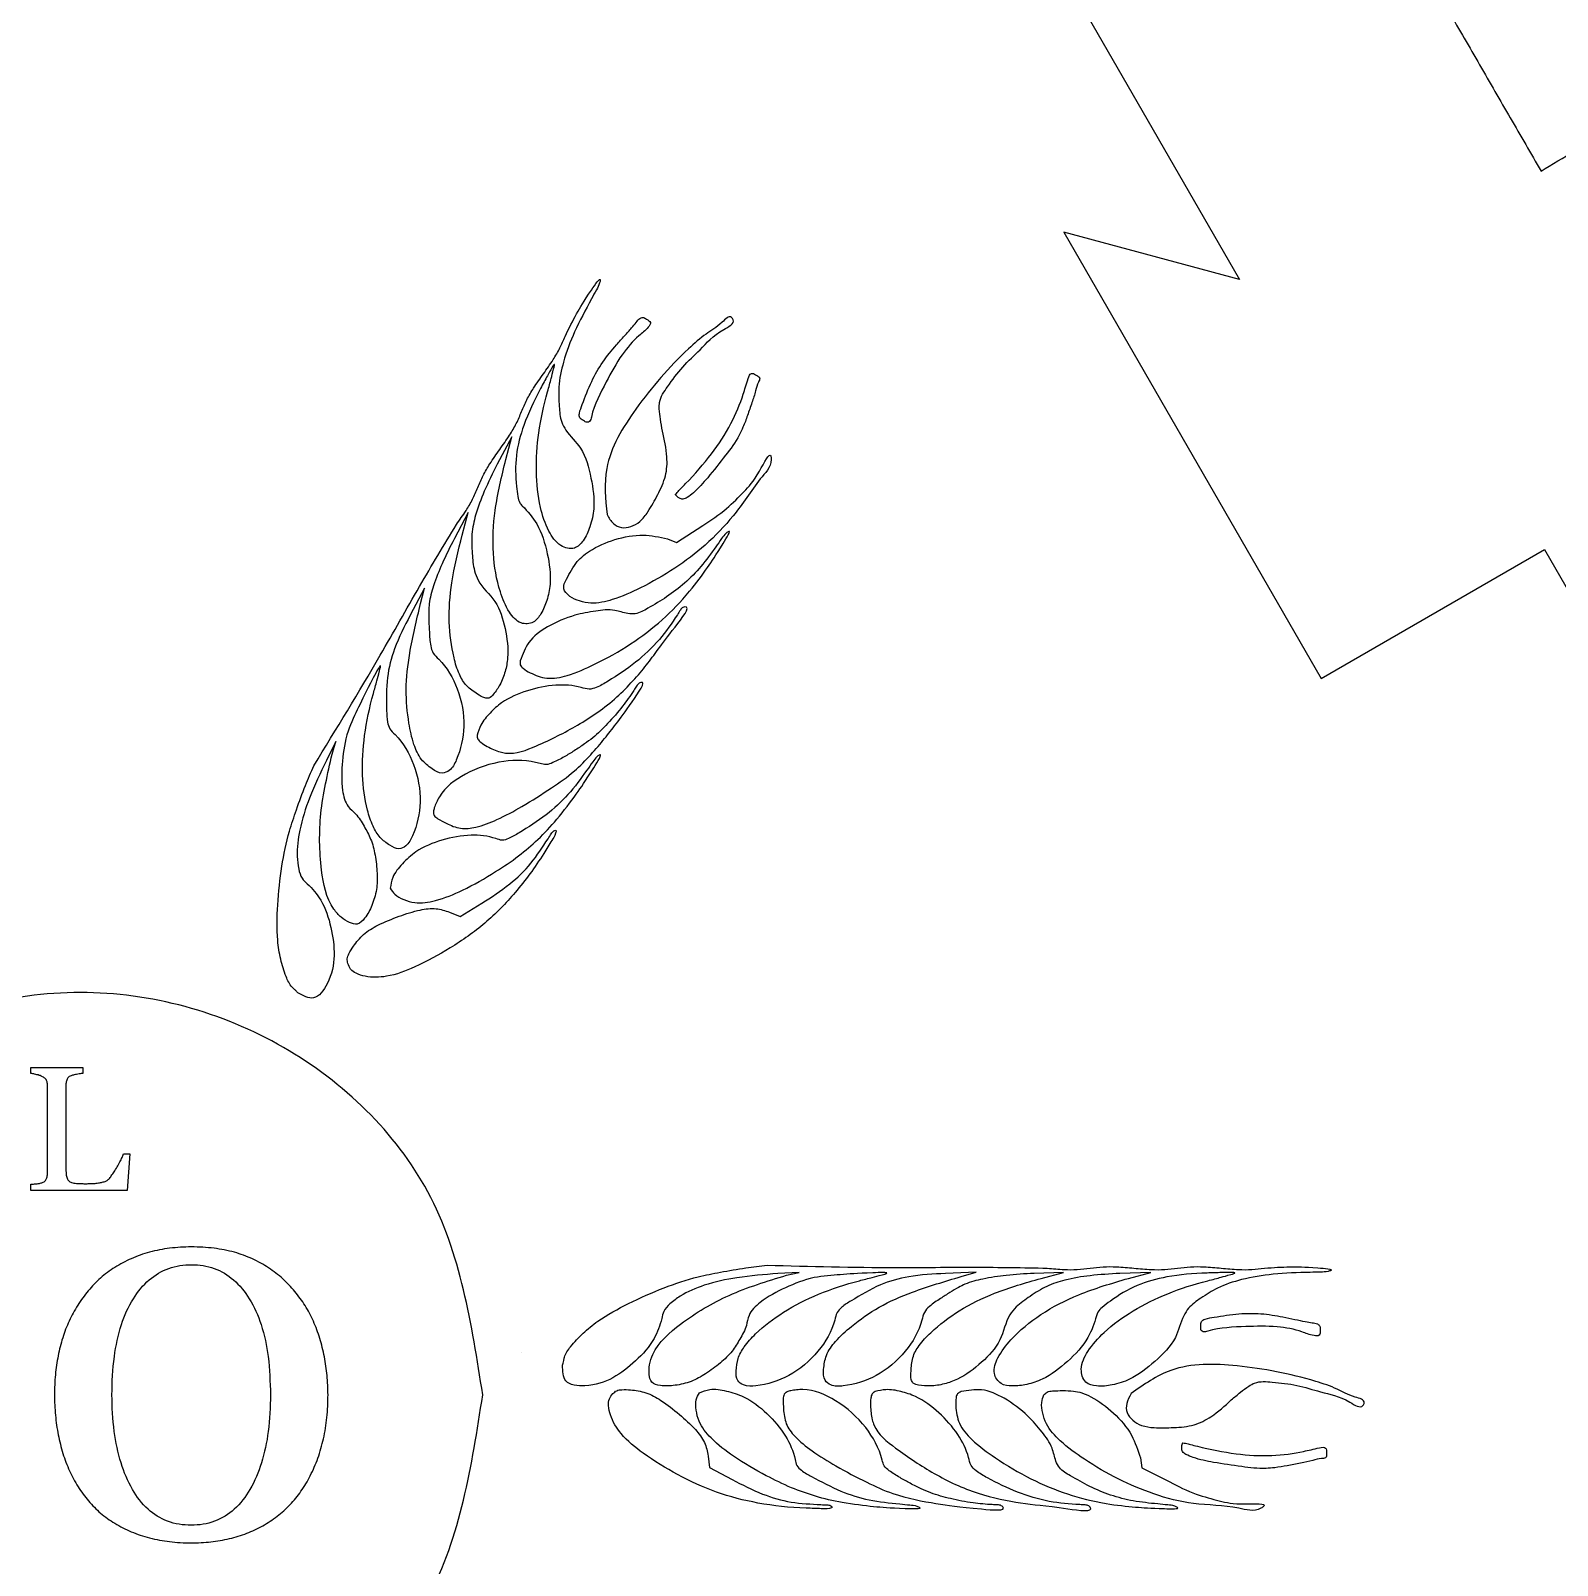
# Model space of a CAD drawing. Extents: x 1 to 437, y 7 to 187.
# Drawn here: x 320.74 to 359.54, y 42.5 to 81.5 of the extents above; entities that cross this region are included whole.
import ezdxf

# ---------------------------------------------------------------- set-up
doc = ezdxf.new("R2010")
doc.units = 0
doc.layers.add('Base', color=7, linetype='CONTINUOUS')

msp = doc.modelspace()

# ---------------------------------------------------------------- linework, layer by layer
at = {"layer": 'Base', "color": 1}
for p, q in [((344.922433, 86.522454), (351.469988, 75.181758)), ((351.469988, 75.181758), (346.99781, 76.37998)), ((346.99781, 76.37998), (353.545366, 65.039281)), ((353.545366, 65.039281), (359.215803, 68.313121)), ((359.215803, 68.313121), (365.763358, 56.972424)), ((333.230361, 47.900318), (333.230361, 47.900318))]:
    msp.add_line(p, q, dxfattribs=at)
at = {"layer": 'Base', "color": 3}
for p, q in [((334.763703, 72.002366), (334.763674, 72.002389)), ((332.971168, 71.176443), (332.601768, 70.482738)), ((332.819841, 70.607037), (332.971168, 71.176443)), ((337.132704, 69.718627), (337.132704, 69.718638)), ((331.860652, 69.253059), (331.51095, 68.594462)), ((331.708732, 68.683997), (331.860652, 69.253059)), ((335.391224, 69.201822), (335.391224, 69.201822)), ((337.157737, 68.491677), (337.824826, 68.928399)), ((336.924537, 68.587494), (337.157737, 68.491677)), ((330.749346, 67.330141), (330.388722, 66.646082)), ((330.654491, 66.947058), (330.749346, 67.330141)), ((334.309494, 67.266325), (334.309522, 67.266336)), ((333.187746, 65.488567), (333.187746, 65.488567)), ((332.090409, 63.59355), (332.090409, 63.59355)), ((328.502574, 63.435689), (328.257718, 62.95157)), ((328.405095, 63.116681), (328.502574, 63.435689)), ((330.9793, 61.650929), (330.9793, 61.650929)), ((329.882302, 59.710217), (329.882302, 59.710217)), ((331.656408, 58.987782), (332.210128, 59.324865)), ((331.390413, 59.10091), (331.656408, 58.987782)), ((328.803423, 57.795808), (328.803423, 57.795802)), ((327.535738, 57.050383), (327.535568, 57.050507)), ((320.750297, 54.999217), (320.750297, 55.15576)), ((320.750297, 55.15576), (322.071012, 55.15576)), ((322.071012, 55.15576), (322.071012, 54.999217)), ((321.169199, 52.452602), (321.169199, 54.69274)), ((321.638845, 54.714796), (321.638845, 52.613564)), ((323.105074, 52.957506), (323.261623, 52.957511)), ((323.261623, 52.957511), (323.19547, 52.027061)), ((320.750269, 52.027061), (320.750269, 52.183604)), ((323.19547, 52.027061), (320.750269, 52.027061)), ((340.274204, 49.945128), (339.732507, 49.915136)), ((339.949169, 49.870065), (340.274204, 49.945128)), ((344.770258, 49.946595), (343.997534, 49.916888)), ((344.391093, 49.837203), (344.770258, 49.946595)), ((346.991206, 49.945633), (346.245998, 49.919189)), ((346.422444, 49.792668), (346.991206, 49.945633)), ((349.212182, 49.945599), (348.426701, 49.918647)), ((348.643392, 49.791943), (349.212182, 49.945599)), ((327.459679, 49.459387), (327.459679, 49.459387)), ((350.823728, 48.806172), (350.823728, 48.80622)), ((334.260924, 47.5898), (334.260952, 47.590003)), ((326.837887, 46.833399), (326.837887, 46.833399)), ((335.540322, 46.864658), (335.540322, 46.864652)), ((337.737704, 46.887512), (337.737704, 46.887512)), ((339.966893, 46.907858), (339.966893, 46.907858)), ((342.204802, 46.916917), (342.204802, 46.916917)), ((344.394621, 46.914095), (344.394621, 46.914095)), ((346.495088, 46.831505), (346.495088, 46.8315)), ((348.712141, 46.862457), (348.712141, 46.862457)), ((337.964074, 45.2768), (337.999098, 44.989876)), ((350.030429, 45.612686), (350.030429, 45.612709)), ((337.999098, 44.989876), (338.567889, 44.678892)), ((348.946752, 45.227402), (348.980393, 44.977545)), ((348.980393, 44.977545), (349.692129, 44.618192))]:
    msp.add_line(p, q, dxfattribs=at)
at = {"layer": 'Base', "color": 5}
msp.add_line((332.232395, 46.830089), (332.232395, 46.830089), dxfattribs=at)
at = {"layer": 'Base', "color": 7}
for points, knots in [([(356.790724, 81.982483), (357.050615, 81.532558), (357.570402, 80.632698), (358.350189, 79.282973), (358.869975, 78.383111), (359.129866, 77.933184)], [0, 0, 0, 0, 1.558778, 3.117586, 4.676367, 4.676367, 4.676367, 4.676367]), ([(359.129866, 77.933184), (359.692626, 78.272509), (360.716218, 78.889699), (363.581774, 80.596433), (362.191277, 79.534622), (361.554466, 79.04834)], [0, 0, 0, 0, 2.34048, 4.257047, 5.87641, 5.87641, 5.87641, 5.87641])]:
    msp.add_open_spline(points, degree=3, knots=knots, dxfattribs=at)
at = {"layer": 'Base', "color": 3}
for points, knots in [([(331.563359, 68.952346), (331.64654, 69.06837), (331.794511, 69.274766), (331.980619, 69.588483), (332.108457, 69.894614), (332.238149, 70.203202), (332.428265, 70.524291), (332.664677, 70.85815), (332.900789, 71.192035), (333.090604, 71.512163), (333.220001, 71.82004), (333.349417, 72.12792), (333.539159, 72.448049), (333.774883, 72.7809), (334.008981, 73.113246), (334.199505, 73.430202), (334.360066, 73.827225), (334.65223, 74.374745), (334.823667, 74.663361), (335.250623, 75.2818), (335.194195, 75.041442), (335.11199, 74.899163), (334.886949, 74.480354), (334.56834, 73.893292), (334.282916, 73.141195), (334.147449, 72.496715), (334.172086, 71.983419), (334.201718, 71.60256), (334.399274, 71.239748), (334.811742, 70.868126), (334.995082, 70.137326), (335.096605, 69.457777), (334.978105, 68.910201), (334.82429, 68.562696), (334.562563, 68.286984), (334.143338, 68.403407), (333.86707, 68.824795), (333.651521, 69.470647), (333.57101, 70.318859), (333.635732, 71.31869), (333.806294, 72.075627), (333.972768, 72.652003), (334.010427, 72.823461), (334.076601, 73.068839), (333.951225, 72.876087), (333.86583, 72.712453), (333.588235, 72.197649), (333.278711, 71.561198), (333.050803, 70.711221), (333.065621, 70.090896), (333.118709, 69.696387), (333.151002, 69.516473), (333.354439, 69.309541), (333.682963, 68.930284), (333.88948, 68.218932), (333.982814, 67.552345), (333.878863, 67.030705), (333.737807, 66.703321), (333.535869, 66.425831), (333.151112, 66.409934), (332.857138, 66.763008), (332.612023, 67.364184), (332.464373, 68.24823), (332.523172, 69.390966), (332.714517, 70.175308), (332.819841, 70.607037)], [0, 0, 0, 0, 0.42826, 0.761836, 1.091211, 1.422461, 1.765022, 2.207682, 2.649709, 2.99185, 3.321215, 3.650585, 3.992728, 4.434756, 4.8736, 5.214433, 5.535569, 6.179369, 6.889367, 7.23068, 7.306724, 7.49721, 7.763316, 8.704083, 9.518607, 10.165899, 10.658572, 11.062304, 11.289639, 11.880774, 12.683885, 13.468163, 13.933211, 14.333274, 14.621822, 14.968879, 15.447799, 16.08756, 17.002298, 17.987526, 19.057612, 19.405848, 19.663266, 19.77451, 19.862451, 20.117597, 20.485626, 21.510988, 22.299786, 23.085559, 23.344749, 23.509659, 23.611453, 24.200412, 25.002726, 25.783453, 26.201168, 26.574243, 26.862551, 27.169874, 27.572251, 28.136866, 29.13353, 30.220212, 31.550717, 31.550717, 31.550717, 31.550717]), ([(334.763674, 72.002389), (334.838304, 72.200482), (334.978908, 72.573694), (335.270275, 73.086069), (335.573554, 73.456337), (335.831134, 73.737071), (335.996334, 73.92932), (336.127136, 74.074556), (336.201295, 74.186086), (336.311783, 74.226031), (336.400236, 74.167271), (336.532565, 74.093303), (336.393165, 73.89365), (336.118934, 73.700205), (335.721137, 73.23366), (335.346196, 72.523797), (335.053213, 71.981258), (334.970241, 71.578204), (334.870361, 71.532917), (334.791605, 71.603018), (334.679036, 71.651936), (334.691564, 71.827016), (334.734292, 71.930998), (334.763618, 72.002366)], [0, 0, 0, 0, 0.634406, 1.195231, 1.758817, 2.066029, 2.33884, 2.518237, 2.654393, 2.732861, 2.837122, 2.967131, 3.098124, 3.420876, 4.060633, 4.86042, 5.832856, 5.953055, 6.012903, 6.122262, 6.238012, 6.346867, 6.585065, 6.585065, 6.585065, 6.585065]), ([(335.391224, 69.201822), (335.353634, 69.598521), (335.261941, 70.566209), (336.17472, 72.033603), (337.079642, 73.08436), (337.893611, 73.806789), (338.230502, 73.983757), (338.512056, 74.290692), (338.668174, 74.064641), (338.132584, 73.817594), (337.822889, 73.437294), (337.290867, 72.96241), (336.971817, 72.510914), (336.716484, 72.15429), (336.718849, 71.857023), (336.747148, 71.613961), (336.824422, 71.207837), (336.934982, 70.734841), (336.905225, 70.168311), (336.684479, 69.713027), (336.474143, 69.321465), (336.252213, 69.028029), (336.009297, 68.888855), (335.758537, 68.848933), (335.523454, 68.972075), (335.438049, 69.120463), (335.391224, 69.201822)], [0, 0, 0, 0, 1.171505, 2.857709, 4.893695, 5.471376, 5.978273, 6.245378, 6.320984, 6.665711, 7.457559, 8.079236, 8.709851, 9.157301, 9.323008, 9.586737, 9.893851, 10.561759, 11.040405, 11.559314, 12.058426, 12.381556, 12.643668, 12.881888, 13.110481, 13.387939, 13.387939, 13.387939, 13.387939]), ([(337.132704, 69.718638), (337.146333, 69.734671), (337.189025, 69.784894), (337.27596, 69.874721), (337.583013, 70.18865), (338.047903, 70.714032), (338.548328, 71.465334), (338.828727, 72.157538), (338.939217, 72.550286), (339.034294, 72.826898), (339.160865, 72.766303), (339.220253, 72.72476), (339.261022, 72.696331), (339.281991, 72.639703), (339.205211, 72.530221), (339.168156, 72.32366), (339.0682, 72.040096), (338.968399, 71.729756), (338.861604, 71.452445), (338.699872, 71.099401), (338.380783, 70.679388), (337.998935, 70.189096), (337.672128, 69.822), (337.455229, 69.650354), (337.327296, 69.583046), (337.235058, 69.617393), (337.18094, 69.657573), (337.140137, 69.686215), (337.134567, 69.710506), (337.132704, 69.718627)], [0, 0, 0, 0, 0.063118, 0.197723, 0.374772, 1.381132, 2.28979, 3.101175, 3.51656, 3.671926, 3.784455, 3.8528, 3.902658, 3.926684, 4.025939, 4.257512, 4.571337, 4.918567, 5.23818, 5.461875, 6.081333, 6.807579, 7.336809, 7.537445, 7.649971, 7.743467, 7.80987, 7.858568, 7.883027, 7.883027, 7.883027, 7.883027]), ([(337.824826, 68.928399), (338.029707, 69.061735), (338.401475, 69.303682), (338.910556, 69.820854), (339.181425, 70.108589), (339.553444, 70.858097), (339.576596, 70.414498), (339.417459, 70.253312), (339.28002, 70.114105)], [0, 0, 0, 0, 0.743596, 1.349299, 2.012963, 2.492871, 2.582016, 3.146645, 3.146645, 3.146645, 3.146645]), ([(332.601768, 70.482738), (332.487511, 70.255757), (332.276122, 69.835817), (332.053994, 69.243025), (331.937131, 68.707878), (331.961838, 68.231478), (331.993612, 67.833031), (332.155622, 67.392008), (332.609556, 67.020982), (332.81982, 66.305309), (332.900225, 65.693133), (332.811839, 65.210611), (332.692054, 64.889073), (332.540301, 64.677188), (332.411003, 64.526432), (332.245745, 64.541166), (332.064372, 64.669417), (331.807357, 64.834029), (331.608227, 65.168732), (331.453784, 65.715206), (331.345762, 66.500348), (331.429724, 67.556156), (331.609457, 68.282699), (331.708732, 68.683997)], [0, 0, 0, 0, 0.761811, 1.409438, 1.896162, 2.390798, 2.833774, 3.090719, 3.778111, 4.507823, 5.262312, 5.612294, 5.972561, 6.271909, 6.415612, 6.520196, 6.730633, 7.077892, 7.423398, 7.866576, 8.779484, 9.783685, 11.022709, 11.022709, 11.022709, 11.022709]), ([(339.280133, 70.114105), (339.061535, 69.795035), (338.64854, 69.192217), (337.921031, 68.421284), (337.115049, 67.81945), (336.316248, 67.360448), (335.608241, 67.045691), (335.065906, 66.92228), (334.700572, 66.998744), (334.455196, 67.092468), (334.352917, 67.214511), (334.309494, 67.266325)], [0, 0, 0, 0, 1.159218, 2.190104, 3.162199, 4.167664, 4.943955, 5.494548, 5.78655, 6.057845, 6.257997, 6.257997, 6.257997, 6.257997]), ([(327.939541, 62.822544), (328.510221, 63.75322), (329.432058, 65.256572), (330.587757, 67.33041), (331.248673, 68.429181), (331.563359, 68.952346)], [0, 0, 0, 0, 3.274691, 5.289715, 7.12116, 7.12116, 7.12116, 7.12116]), ([(333.187746, 65.488567), (333.247368, 65.652622), (333.378482, 66.013386), (333.911569, 66.396093), (334.499454, 66.64596), (335.081523, 66.755901), (335.546924, 66.809378), (335.866903, 66.685205), (336.167284, 66.669113), (336.4941, 66.860922), (336.916177, 67.104594), (337.375895, 67.457109), (337.798126, 67.885421), (338.082843, 68.282738), (338.294296, 68.57536), (338.38308, 68.707336), (338.578345, 68.848021), (338.180434, 68.205975), (337.979592, 67.901465), (337.439034, 67.15719), (336.811402, 66.517115), (335.99348, 65.8848), (335.169939, 65.430355), (334.462655, 65.11698), (333.88124, 64.998721), (333.498669, 65.145263), (333.281997, 65.268583), (333.170415, 65.376179), (333.182012, 65.451383), (333.187746, 65.488567)], [0, 0, 0, 0, 0.513408, 1.129009, 1.885797, 2.425153, 2.91013, 3.254076, 3.44069, 3.790374, 4.348445, 4.921195, 5.517442, 6.143092, 6.397208, 6.579669, 6.655172, 6.988072, 7.723871, 8.477875, 9.483212, 10.492013, 11.543384, 12.299222, 12.819866, 13.266515, 13.477842, 13.586673, 13.693118, 13.693118, 13.693118, 13.693118]), ([(334.309522, 67.266336), (334.29956, 67.301), (334.275949, 67.383148), (334.348116, 67.546106), (334.455839, 67.738465), (334.583578, 67.954773), (334.74923, 68.138151), (335.068436, 68.369492), (335.589583, 68.591662), (336.278453, 68.726618), (336.721112, 68.631298), (336.924537, 68.587494)], [0, 0, 0, 0, 0.105451, 0.249901, 0.507268, 0.779827, 0.997256, 1.244066, 1.95591, 2.683802, 3.302741, 3.302741, 3.302741, 3.302741]), ([(331.51095, 68.594462), (331.403191, 68.383315), (331.204035, 67.993085), (330.990312, 67.438099), (330.871925, 67.032962), (330.857753, 66.729387), (330.86004, 66.490044), (330.87018, 66.310672), (330.875471, 66.217096)], [0, 0, 0, 0, 0.71036, 1.312843, 1.785418, 1.964636, 2.222382, 2.503504, 2.503504, 2.503504, 2.503504]), ([(330.875584, 66.217096), (330.881513, 66.101696), (330.890815, 65.920649), (330.959272, 65.669849), (331.294724, 65.379677), (331.643127, 64.767865), (331.815668, 63.846208), (331.653811, 63.13787), (331.440206, 62.706613), (331.172918, 62.598792), (330.916599, 62.756898), (330.642156, 62.977326), (330.451947, 63.399934), (330.330058, 63.996336), (330.256275, 64.778769), (330.376989, 65.804198), (330.552372, 66.526495), (330.654491, 66.947058)], [0, 0, 0, 0, 0.34823, 0.546327, 0.753239, 1.646755, 2.611723, 3.488049, 3.806175, 3.996898, 4.27246, 4.636857, 5.059484, 5.616611, 6.469284, 7.40059, 8.698658, 8.698658, 8.698658, 8.698658]), ([(332.090409, 63.59355), (332.117989, 63.683014), (332.183485, 63.895474), (332.41461, 64.16986), (332.786416, 64.505448), (333.3664, 64.75176), (334.057534, 64.893756), (334.592056, 64.865759), (334.928358, 64.745898), (335.171232, 64.821037), (335.562268, 65.054289), (336.127987, 65.430407), (336.728299, 65.996597), (337.067185, 66.48444), (337.247387, 66.762498), (337.301585, 66.845399), (337.557549, 66.894876), (336.794392, 65.94904), (336.489856, 65.467047), (335.625513, 64.488001), (334.672931, 63.840217), (333.729925, 63.368472), (333.030428, 63.09234), (332.660993, 63.173093), (332.505537, 63.230215), (332.34022, 63.312479), (332.204159, 63.394158), (332.096261, 63.488752), (332.092249, 63.560598), (332.090409, 63.59355)], [0, 0, 0, 0, 0.278638, 0.661707, 1.054074, 1.776923, 2.513442, 3.159224, 3.364541, 3.552792, 3.892048, 4.738458, 5.580014, 6.356485, 6.497576, 6.590825, 6.637151, 7.204887, 8.412159, 9.519161, 10.744885, 11.91804, 12.723187, 12.86486, 13.042486, 13.220069, 13.415154, 13.527794, 13.623223, 13.623223, 13.623223, 13.623223]), ([(330.388722, 66.646082), (330.244415, 66.366805), (329.984996, 65.864752), (329.771591, 65.03644), (329.787749, 64.403279), (329.794387, 63.966456), (329.859434, 63.744908), (330.186555, 63.459172), (330.531743, 62.84511), (330.703593, 61.925309), (330.545816, 61.210936), (330.329916, 60.793066), (330.082787, 60.672625), (329.84627, 60.810907), (329.605975, 60.984992), (329.416451, 61.307774), (329.250644, 61.839047), (329.14927, 62.617488), (329.208488, 63.621535), (329.378126, 64.40474), (329.539253, 64.963084), (329.590978, 65.165892), (329.673152, 65.473161), (329.277672, 64.73933), (329.126995, 64.405755), (328.755044, 63.66261), (328.657629, 62.949216), (328.628316, 62.302841), (328.750299, 61.806561), (329.04367, 61.582642), (329.214552, 61.288629), (329.407316, 60.948446), (329.506097, 60.537069), (329.555729, 60.105523), (329.549368, 59.668668), (329.426658, 59.276909), (329.277822, 58.978389), (329.065234, 58.759555), (328.823905, 58.836327), (328.624873, 58.96696), (328.26477, 59.362222), (328.083187, 60.309624), (328.063076, 61.64242), (328.288415, 62.613735), (328.405095, 63.116681)], [0, 0, 0, 0, 0.941199, 1.691977, 2.535664, 2.828133, 3.005845, 3.20495, 4.102091, 5.069015, 5.944481, 6.256971, 6.443993, 6.690629, 7.007746, 7.346054, 7.782079, 8.677137, 9.683248, 10.773746, 11.112707, 11.369954, 11.489898, 11.835657, 12.672736, 13.337633, 14.106482, 14.855254, 15.287597, 15.549873, 15.931169, 16.297641, 16.719605, 17.186646, 17.601596, 18.0211, 18.394757, 18.631476, 18.82954, 19.079934, 19.357829, 20.401087, 21.834906, 23.374579, 23.374579, 23.374579, 23.374579]), ([(330.9793, 61.650929), (330.985802, 61.683853), (331.001785, 61.764784), (331.056935, 61.890456), (331.23087, 62.246433), (331.819967, 62.67759), (332.721887, 62.981137), (333.437565, 62.960217), (333.849196, 62.832581), (334.062899, 62.915403), (334.294197, 63.041489), (334.563371, 63.201138), (334.805217, 63.362635), (335.10131, 63.579471), (335.424011, 63.904603), (335.777828, 64.302457), (336.005305, 64.636672), (336.135474, 64.836452), (336.186892, 64.914918), (336.420897, 65.004783), (335.735744, 64.02175), (335.407725, 63.597062), (334.676742, 62.735549), (333.941773, 62.225276), (333.283324, 61.805163), (332.64258, 61.461361), (332.123087, 61.254873), (331.666099, 61.195484), (331.343516, 61.336581), (331.12808, 61.449016), (330.986425, 61.541817), (330.981442, 61.618126), (330.9793, 61.650929)], [0, 0, 0, 0, 0.100432, 0.246873, 0.409678, 1.285433, 2.313067, 3.239648, 3.390957, 3.571731, 3.896153, 4.193223, 4.506667, 4.769395, 5.292431, 5.876021, 6.366262, 6.499321, 6.596054, 6.641339, 7.182941, 8.350012, 9.471086, 10.193972, 11.082668, 11.800384, 12.373856, 12.757794, 13.143402, 13.390043, 13.514809, 13.608881, 13.608881, 13.608881, 13.608881]), ([(327.535568, 57.050507), (327.524329, 57.062223), (327.496286, 57.091456), (327.447945, 57.138615), (327.329723, 57.239783), (327.207715, 57.50879), (327.086111, 57.907739), (326.988027, 58.520216), (327.012183, 59.314489), (327.107474, 60.242135), (327.273258, 61.053496), (327.505235, 61.729638), (327.708387, 62.287178), (327.86739, 62.655437), (327.939541, 62.822544)], [0, 0, 0, 0, 0.048698, 0.121507, 0.202732, 0.513089, 0.977554, 1.463403, 2.362275, 3.351974, 4.26108, 4.837767, 5.49493, 6.040866, 6.040866, 6.040866, 6.040866]), ([(328.257718, 62.95157), (328.107383, 62.637236), (327.834312, 62.066277), (327.573123, 61.24987), (327.493991, 60.628832), (327.543118, 60.219326), (327.613058, 59.96328), (327.865516, 59.746595), (328.181531, 59.366507), (328.39212, 58.723446), (328.494059, 57.983356), (328.370271, 57.364188), (327.974627, 56.807243), (327.672377, 56.974686), (327.535738, 57.050383)], [0, 0, 0, 0, 1.043999, 1.896326, 2.566253, 2.893338, 3.14105, 3.330519, 3.872076, 4.60841, 5.329343, 6.066793, 6.568354, 6.982178, 6.982178, 6.982178, 6.982178]), ([(329.882302, 59.710217), (329.897409, 59.803111), (329.935417, 60.036823), (330.19486, 60.342641), (330.587134, 60.708336), (331.198388, 60.958212), (331.897278, 61.084375), (332.416216, 61.03289), (332.726386, 60.90832), (332.936541, 60.98188), (333.303692, 61.203871), (333.839667, 61.54162), (334.426784, 62.07939), (334.773998, 62.562684), (335.016655, 62.898728), (335.106196, 63.031606), (335.310416, 63.177722), (334.869446, 62.473146), (334.651236, 62.1508), (334.138766, 61.464197), (333.659231, 60.956026), (333.135905, 60.505382), (332.492746, 60.076931), (331.793546, 59.673864), (331.107429, 59.388826), (330.577912, 59.305518), (330.231357, 59.409154), (329.999582, 59.523174), (329.917345, 59.654329), (329.882302, 59.710217)], [0, 0, 0, 0, 0.278401, 0.70043, 1.16009, 1.887343, 2.635744, 3.274788, 3.436696, 3.604029, 3.909802, 4.738673, 5.492246, 6.278349, 6.532418, 6.714901, 6.790416, 7.157265, 7.961232, 8.766931, 9.466823, 10.111778, 10.820074, 11.787126, 12.52399, 13.051749, 13.34137, 13.603713, 13.79851, 13.79851, 13.79851, 13.79851]), ([(332.210128, 59.324865), (332.451298, 59.480804), (332.903877, 59.773437), (333.483762, 60.326437), (333.778366, 60.794278), (333.967194, 61.080257), (334.016854, 61.160442), (334.109519, 61.196371), (334.069551, 61.035078), (333.960124, 60.887635), (333.631823, 60.330988), (333.109033, 59.622394), (332.312204, 58.796653), (331.433473, 58.185964), (330.595844, 57.729089), (329.867399, 57.445493), (329.338172, 57.432122), (329.032966, 57.529153), (328.862835, 57.636945), (328.822795, 57.74401), (328.803423, 57.795808)], [0, 0, 0, 0, 0.861168, 1.616061, 2.374454, 2.527602, 2.627323, 2.675306, 2.747614, 2.959497, 3.34741, 4.57747, 5.668551, 6.750539, 7.77771, 8.52924, 9.076056, 9.317797, 9.490445, 9.652252, 9.652252, 9.652252, 9.652252]), ([(328.803423, 57.795802), (328.794966, 57.835773), (328.777061, 57.920396), (328.841479, 58.072217), (328.975527, 58.279872), (329.198066, 58.556269), (329.606188, 58.803959), (330.097263, 58.994904), (330.58622, 59.156946), (331.032795, 59.218408), (331.276298, 59.138404), (331.390413, 59.10091)], [0, 0, 0, 0, 0.119899, 0.253842, 0.475533, 0.868981, 1.301227, 1.889033, 2.447524, 2.851427, 3.20765, 3.20765, 3.20765, 3.20765]), ([(321.169199, 54.69274), (321.168712, 54.708791), (321.167768, 54.739825), (321.158986, 54.784329), (321.145378, 54.825558), (321.122348, 54.863007), (321.087395, 54.894409), (321.046525, 54.916721), (321.002904, 54.936854), (320.955214, 54.95374), (320.901334, 54.96987), (320.846559, 54.983818), (320.796201, 54.994326), (320.764741, 54.997678), (320.750297, 54.999217)], [0, 0, 0, 0, 0.048097, 0.093, 0.135586, 0.177774, 0.22328, 0.274771, 0.31692, 0.367369, 0.426355, 0.485615, 0.536924, 0.58048, 0.58048, 0.58048, 0.58048]), ([(322.071012, 54.999217), (322.055922, 54.998275), (322.022928, 54.996217), (321.96961, 54.988327), (321.911624, 54.977547), (321.855542, 54.965594), (321.808072, 54.953964), (321.764598, 54.941522), (321.724242, 54.92275), (321.688213, 54.89165), (321.664761, 54.851761), (321.650251, 54.808039), (321.640443, 54.762098), (321.639326, 54.730689), (321.638761, 54.714796)], [0, 0, 0, 0, 0.045341, 0.099138, 0.16154, 0.222288, 0.27113, 0.308144, 0.357872, 0.403431, 0.448576, 0.494799, 0.541294, 0.588921, 0.588921, 0.588921, 0.588921]), ([(321.638845, 52.613564), (321.639076, 52.583626), (321.639501, 52.528523), (321.64424, 52.453072), (321.651354, 52.390644), (321.664638, 52.338585), (321.687563, 52.295829), (321.718899, 52.260985), (321.761436, 52.237093), (321.812688, 52.220135), (321.87591, 52.209614), (321.953127, 52.203559), (322.046904, 52.199721), (322.133748, 52.198789), (322.20819, 52.19935), (322.264783, 52.200851), (322.322293, 52.203215), (322.379597, 52.206921), (322.435495, 52.212838), (322.488876, 52.220434), (322.539426, 52.230383), (322.586899, 52.242532), (322.631101, 52.256398), (322.670396, 52.27258), (322.703296, 52.29173), (322.745043, 52.331437), (322.796583, 52.400966), (322.867129, 52.503372), (322.939285, 52.623126), (323.007597, 52.745008), (323.0645, 52.855957), (323.092484, 52.925994), (323.105074, 52.957506)], [0, 0, 0, 0, 0.089801, 0.165287, 0.226689, 0.278181, 0.32536, 0.370943, 0.416697, 0.469926, 0.532304, 0.608427, 0.70222, 0.81382, 0.86894, 0.925544, 0.98365, 1.041611, 1.097778, 1.152242, 1.203317, 1.25225, 1.299195, 1.342165, 1.379599, 1.412547, 1.514155, 1.638405, 1.785791, 1.933253, 2.05766, 2.159415, 2.159415, 2.159415, 2.159415]), ([(320.750269, 52.183604), (320.763787, 52.184798), (320.794352, 52.187496), (320.845423, 52.192781), (320.903113, 52.198767), (320.959438, 52.205879), (321.006434, 52.214802), (321.047314, 52.227879), (321.083536, 52.247889), (321.116593, 52.276225), (321.141241, 52.31132), (321.157626, 52.352785), (321.167594, 52.40052), (321.168644, 52.434582), (321.169199, 52.452602)], [0, 0, 0, 0, 0.040712, 0.092052, 0.154026, 0.21471, 0.262344, 0.297328, 0.343042, 0.385493, 0.426887, 0.470321, 0.518397, 0.572397, 0.572397, 0.572397, 0.572397]), ([(327.459679, 49.459387), (327.549352, 49.342065), (327.730309, 49.105315), (327.939448, 48.701093), (328.100904, 48.264438), (328.215059, 47.801984), (328.284997, 47.322323), (328.307937, 46.804183), (328.282215, 46.265536), (328.198047, 45.724611), (328.05479, 45.228027), (327.861884, 44.77937), (327.625517, 44.380826), (327.341666, 44.033856), (327.013415, 43.738466), (326.643411, 43.493225), (326.235468, 43.302999), (325.792679, 43.16715), (325.316978, 43.0863), (324.805692, 43.060534), (324.281971, 43.08882), (323.769734, 43.182223), (323.301759, 43.340461), (322.882477, 43.553487), (322.51484, 43.815134), (322.202105, 44.131945), (321.938016, 44.4945), (321.719099, 44.900706), (321.552411, 45.344091), (321.434033, 45.817888), (321.362721, 46.317726), (321.340333, 46.829834), (321.362068, 47.337114), (321.43097, 47.822621), (321.546098, 48.28103), (321.711441, 48.712221), (321.930975, 49.114408), (322.196701, 49.48229), (322.51078, 49.810556), (322.880544, 50.083407), (323.300736, 50.306677), (323.770117, 50.472707), (324.28505, 50.570637), (324.834902, 50.60078), (325.387787, 50.570677), (325.912329, 50.472103), (326.379791, 50.301231), (326.790799, 50.070222), (327.157985, 49.795038), (327.359396, 49.570956), (327.459679, 49.459387)], [0, 0, 0, 0, 0.442299, 0.892544, 1.358812, 1.836444, 2.318822, 2.810681, 3.390168, 3.933894, 4.449209, 4.936418, 5.395285, 5.834755, 6.276039, 6.715111, 7.161601, 7.621656, 8.100496, 8.605399, 9.154582, 9.670486, 10.162507, 10.631233, 11.076703, 11.510128, 11.960751, 12.418008, 12.890221, 13.378007, 13.880341, 14.40234, 14.913654, 15.401488, 15.870924, 16.328697, 16.783044, 17.241643, 17.686551, 18.140311, 18.614109, 19.109229, 19.628123, 20.181054, 20.757514, 21.285493, 21.776328, 22.243195, 22.696103, 23.145219, 23.145219, 23.145219, 23.145219]), ([(326.837887, 46.833399), (326.828309, 47.157951), (326.810528, 47.760505), (326.635311, 48.590322), (326.341044, 49.261994), (325.935847, 49.768666), (325.415846, 50.082316), (324.831096, 50.170246), (324.244909, 50.082516), (323.718741, 49.769831), (323.309898, 49.262624), (323.012711, 48.590598), (322.841079, 47.760613), (322.792924, 46.846559), (322.840471, 45.936928), (323.008093, 45.121827), (323.288982, 44.441818), (323.682928, 43.908915), (324.216819, 43.579165), (324.820576, 43.489029), (325.424617, 43.579287), (325.959335, 43.90897), (326.355393, 44.441559), (326.637271, 45.121555), (326.810572, 45.936829), (326.828398, 46.521953), (326.837887, 46.833399)], [0, 0, 0, 0, 0.972716, 1.805916, 2.527333, 3.154755, 3.722147, 4.304524, 4.894526, 5.466674, 6.096212, 6.8184, 7.65184, 8.624579, 9.557919, 10.377861, 11.108585, 11.750872, 12.33321, 12.939579, 13.54631, 14.129587, 14.773008, 15.504458, 16.324634, 17.257997, 17.257997, 17.257997, 17.257997]), ([(334.260952, 47.590003), (334.265471, 47.605588), (334.276752, 47.64449), (334.293433, 47.709929), (334.321944, 47.862901), (334.493923, 48.103059), (334.778621, 48.407851), (335.260005, 48.799025), (335.959929, 49.175263), (336.81094, 49.556553), (337.596491, 49.818655), (338.298035, 49.95583), (338.88246, 50.058664), (339.280888, 50.105091), (339.461687, 50.126159)], [0, 0, 0, 0, 0.048674, 0.121493, 0.202724, 0.513084, 0.977554, 1.463405, 2.36227, 3.351967, 4.261071, 4.837758, 5.494921, 6.040871, 6.040871, 6.040871, 6.040871]), ([(343.997534, 49.916888), (343.683524, 49.902217), (343.119032, 49.875841), (342.294971, 49.646536), (341.754792, 49.315862), (341.379704, 49.09185), (341.220392, 48.924697), (341.136518, 48.498528), (340.777314, 47.892535), (340.066671, 47.2838), (339.369111, 47.06327), (338.899271, 47.041304), (338.671402, 47.195108), (338.672898, 47.469078), (338.703521, 47.764219), (338.888306, 48.089734), (339.265499, 48.498963), (339.888965, 48.975973), (340.788102, 49.426722), (341.5512, 49.671399), (342.115295, 49.811046), (342.316793, 49.867659), (342.624002, 49.950102), (341.790715, 49.925797), (341.426486, 49.88941), (340.596952, 49.839949), (339.930387, 49.567623), (339.356094, 49.269779), (338.987051, 48.916079), (338.940498, 48.549885), (338.770909, 48.255015), (338.572545, 47.918038), (338.265681, 47.626744), (337.916751, 47.367994), (337.535241, 47.155079), (337.134617, 47.06546), (336.801671, 47.045095), (336.505869, 47.119796), (336.45168, 47.367175), (336.465299, 47.604859), (336.627573, 48.11434), (337.357238, 48.745306), (338.501425, 49.429115), (339.45527, 49.719635), (339.949169, 49.870065)], [0, 0, 0, 0, 0.941192, 1.691967, 2.53565, 2.828116, 3.005836, 3.204961, 4.102109, 5.069032, 5.944503, 6.256995, 6.444018, 6.690657, 7.007767, 7.346072, 7.782099, 8.677158, 9.683272, 10.773772, 11.112724, 11.369966, 11.489917, 11.835706, 12.672777, 13.33766, 14.10651, 14.855284, 15.287638, 15.54978, 15.931155, 16.297717, 16.719695, 17.186741, 17.601694, 18.021195, 18.394852, 18.631566, 18.829637, 19.080029, 19.357916, 20.401183, 21.835, 23.374665, 23.374665, 23.374665, 23.374665]), ([(339.461687, 50.126159), (340.553015, 50.097273), (342.315873, 50.050613), (344.689717, 50.086668), (345.971737, 50.063687), (346.582153, 50.052745)], [0, 0, 0, 0, 3.274689, 5.28971, 7.121153, 7.121153, 7.121153, 7.121153]), ([(346.582153, 50.052745), (346.724223, 50.03872), (346.97695, 50.013773), (347.341689, 50.009466), (347.670724, 50.051819), (348.002816, 50.093797), (348.375942, 50.089696), (348.783274, 50.051863), (349.190485, 50.014342), (349.562636, 50.010019), (349.893967, 50.051895), (350.225304, 50.093767), (350.59741, 50.089507), (351.003528, 50.051793), (351.408398, 50.015236), (351.778155, 50.008714), (352.202271, 50.068148), (352.822514, 50.088918), (353.158182, 50.084725), (353.907226, 50.024244), (353.670881, 49.952888), (353.506552, 49.952953), (353.031334, 49.938467), (352.363618, 49.920821), (351.569571, 49.791971), (350.943721, 49.587015), (350.511474, 49.309097), (350.196463, 49.092987), (349.981045, 48.740483), (349.865446, 48.197462), (349.324226, 47.673286), (348.786484, 47.245589), (348.253018, 47.074424), (347.875162, 47.033878), (347.505513, 47.122672), (347.396727, 47.543952), (347.623521, 47.993904), (348.075079, 48.503498), (348.769393, 48.997331), (349.667636, 49.441199), (350.408458, 49.671932), (350.990851, 49.815959), (351.15818, 49.869066), (351.40378, 49.93448), (351.174112, 49.946593), (350.989716, 49.938819), (350.405087, 49.921795), (349.699153, 49.871642), (348.849095, 49.644023), (348.319269, 49.321048), (348.004178, 49.077791), (347.864507, 48.959871), (347.787022, 48.68022), (347.622824, 48.206088), (347.110043, 47.671558), (346.579427, 47.257441), (346.075703, 47.086633), (345.721651, 47.045108), (345.380364, 47.081242), (345.174229, 47.406512), (345.333013, 47.837631), (345.731085, 48.350498), (346.422865, 48.920391), (347.441909, 49.440832), (348.216841, 49.667291), (348.643392, 49.791943)], [0, 0, 0, 0, 0.428258, 0.761826, 1.091207, 1.422454, 1.765015, 2.20767, 2.649695, 2.991842, 3.321219, 3.650577, 3.992717, 4.434741, 4.87359, 5.214425, 5.535564, 6.17936, 6.889354, 7.230662, 7.306696, 7.497183, 7.763305, 8.704059, 9.518585, 10.165873, 10.658543, 11.062279, 11.289621, 11.88076, 12.683866, 13.468142, 13.93319, 14.333258, 14.621812, 14.968874, 15.447797, 16.087559, 17.002296, 17.987527, 19.057617, 19.405862, 19.66328, 19.77453, 19.862514, 20.117647, 20.48565, 21.511018, 22.299821, 23.085594, 23.344785, 23.509698, 23.611495, 24.200451, 25.002766, 25.783492, 26.201201, 26.574278, 26.862591, 27.169914, 27.572288, 28.136898, 29.133568, 30.220248, 31.550754, 31.550754, 31.550754, 31.550754]), ([(339.732507, 49.915136), (339.385115, 49.888163), (338.754111, 49.839169), (337.916496, 49.657146), (337.33906, 49.415201), (337.009032, 49.167833), (336.822251, 48.979261), (336.760801, 48.652295), (336.589667, 48.188571), (336.138039, 47.684667), (335.548078, 47.226338), (334.949962, 47.023955), (334.269808, 47.08813), (334.26369, 47.433614), (334.260924, 47.5898)], [0, 0, 0, 0, 1.044005, 1.896332, 2.566263, 2.893355, 3.14106, 3.330512, 3.872073, 4.608411, 5.329344, 6.066792, 6.568363, 6.982198, 6.982198, 6.982198, 6.982198]), ([(346.245998, 49.919194), (346.009259, 49.906951), (345.57173, 49.884324), (344.984263, 49.791861), (344.574162, 49.691952), (344.304265, 49.552209), (344.098147, 49.430727), (343.85065, 49.267932), (343.620367, 49.11945), (343.437369, 48.934635), (343.353825, 48.499086), (342.998158, 47.891417), (342.286256, 47.281171), (341.59189, 47.067187), (341.111608, 47.036529), (340.884591, 47.214102), (340.893344, 47.515135), (340.947034, 47.863023), (341.21791, 48.239046), (341.673463, 48.642806), (342.314174, 49.097924), (343.262583, 49.506107), (343.97581, 49.715362), (344.391093, 49.837203)], [0, 0, 0, 0, 0.710356, 1.312839, 1.785406, 1.96462, 2.222371, 2.503491, 2.851727, 3.049824, 3.256728, 4.150252, 5.11522, 5.991548, 6.309664, 6.50039, 6.775963, 7.140352, 7.562978, 8.120093, 8.972771, 9.904082, 11.202161, 11.202161, 11.202161, 11.202161]), ([(348.426701, 49.918647), (348.173003, 49.904107), (347.703634, 49.877206), (347.079197, 49.773192), (346.557334, 49.606795), (346.157063, 49.34728), (345.827905, 49.120494), (345.526983, 48.759665), (345.432633, 48.181031), (344.91798, 47.641107), (344.428024, 47.265358), (343.965923, 47.100725), (343.627585, 47.043657), (343.368211, 47.069096), (343.173009, 47.105703), (343.103144, 47.256194), (343.123515, 47.477394), (343.137583, 47.782283), (343.327875, 48.122082), (343.723891, 48.529095), (344.349852, 49.0152), (345.306195, 49.470384), (346.02527, 49.677996), (346.422444, 49.792668)], [0, 0, 0, 0, 0.761808, 1.409429, 1.896145, 2.390783, 2.833767, 3.090724, 3.778115, 4.507823, 5.262307, 5.612307, 5.972567, 6.271902, 6.415601, 6.520191, 6.730639, 7.077889, 7.423399, 7.866574, 8.779486, 9.783693, 11.022718, 11.022718, 11.022718, 11.022718]), ([(350.823728, 48.80622), (351.032595, 48.840632), (351.426104, 48.905465), (352.015514, 48.909327), (352.487813, 48.83181), (352.859726, 48.749108), (353.108814, 48.702162), (353.299994, 48.661509), (353.433659, 48.653048), (353.5235, 48.577333), (353.516833, 48.471351), (353.518946, 48.319771), (353.276345, 48.340664), (352.971701, 48.481428), (352.368761, 48.592673), (351.566525, 48.562432), (350.950171, 48.544959), (350.559638, 48.415232), (350.470484, 48.479084), (350.491816, 48.582335), (350.477893, 48.704286), (350.635816, 48.78095), (350.747246, 48.795906), (350.823728, 48.806172)], [0, 0, 0, 0, 0.634399, 1.195218, 1.75881, 2.066016, 2.338829, 2.518214, 2.654379, 2.732849, 2.837107, 2.967113, 3.098099, 3.420851, 4.060613, 4.860405, 5.832855, 5.95304, 6.012886, 6.122241, 6.237988, 6.346846, 6.585076, 6.585076, 6.585076, 6.585076]), ([(348.712141, 46.862457), (349.036893, 47.093363), (349.829079, 47.656625), (351.556264, 47.59983), (352.918723, 47.341526), (353.951336, 46.997816), (354.273075, 46.79454), (354.679622, 46.704184), (354.561977, 46.455916), (354.080165, 46.796223), (353.596007, 46.874317), (352.918721, 47.097601), (352.368175, 47.148202), (351.931707, 47.19092), (351.675374, 47.040374), (351.479051, 46.894283), (351.165995, 46.624276), (350.811637, 46.292036), (350.306128, 46.034538), (349.801466, 45.998074), (349.357198, 45.984449), (348.99212, 46.029924), (348.750143, 46.170707), (348.590189, 46.367903), (348.579284, 46.633066), (348.665093, 46.781224), (348.712141, 46.862457)], [0, 0, 0, 0, 1.171498, 2.857696, 4.893681, 5.471379, 5.978277, 6.245379, 6.321002, 6.665722, 7.457599, 8.079273, 8.709888, 9.157332, 9.323046, 9.586777, 9.893896, 10.561807, 11.040452, 11.55937, 12.058475, 12.381596, 12.643691, 12.881913, 13.110509, 13.387972, 13.387972, 13.387972, 13.387972]), ([(338.567889, 44.678892), (338.823522, 44.548002), (339.303239, 44.302377), (340.072087, 44.076676), (340.624549, 44.055476), (340.966626, 44.034924), (341.060898, 44.032007), (341.138343, 43.969729), (340.978681, 43.923688), (340.796283, 43.944729), (340.150065, 43.950739), (339.275011, 44.049177), (338.161481, 44.326386), (337.193232, 44.782025), (336.378766, 45.279015), (335.768937, 45.768066), (335.49276, 46.219711), (335.424179, 46.53254), (335.432459, 46.733771), (335.505153, 46.821983), (335.540322, 46.864658)], [0, 0, 0, 0, 0.86117, 1.61606, 2.374435, 2.527595, 2.627316, 2.67529, 2.747599, 2.959475, 3.347377, 4.577445, 5.668529, 6.750516, 7.777687, 8.529216, 9.076033, 9.317772, 9.49042, 9.652223, 9.652223, 9.652223, 9.652223]), ([(335.540322, 46.864652), (335.570708, 46.891963), (335.635043, 46.949785), (335.798741, 46.969901), (336.045603, 46.957641), (336.396237, 46.90311), (336.814795, 46.673514), (337.225685, 46.343702), (337.610504, 46.001286), (337.887023, 45.645265), (337.939487, 45.394377), (337.964074, 45.2768)], [0, 0, 0, 0, 0.1199, 0.253851, 0.47555, 0.868996, 1.301229, 1.889023, 2.447519, 2.851424, 3.207659, 3.207659, 3.207659, 3.207659]), ([(337.737704, 46.887512), (337.825705, 46.92088), (338.047107, 47.004831), (338.441675, 46.933049), (338.954518, 46.776189), (339.476541, 46.371751), (339.93524, 45.829571), (340.150153, 45.354421), (340.197338, 45.023516), (340.36612, 44.878299), (340.74194, 44.671341), (341.302422, 44.37605), (342.061702, 44.136477), (342.653857, 44.07745), (343.066208, 44.035293), (343.226055, 44.024184), (343.454707, 43.920375), (342.624047, 43.949985), (342.235781, 43.977784), (341.384929, 44.078294), (340.705072, 44.239511), (340.053133, 44.4674), (339.360513, 44.810189), (338.661835, 45.214157), (338.071926, 45.66584), (337.735017, 46.082762), (337.651502, 46.434707), (337.634354, 46.692428), (337.706804, 46.829223), (337.737676, 46.887512)], [0, 0, 0, 0, 0.2784, 0.700432, 1.160088, 1.887347, 2.635752, 3.274805, 3.436709, 3.604039, 3.909808, 4.738665, 5.492238, 6.278347, 6.532413, 6.714902, 6.79042, 7.157267, 7.961232, 8.766927, 9.46683, 10.111792, 10.820085, 11.787138, 12.524, 13.051771, 13.341386, 13.603721, 13.798503, 13.798503, 13.798503, 13.798503]), ([(339.966893, 46.907858), (339.99861, 46.918781), (340.076619, 46.945648), (340.213118, 46.960434), (340.60838, 46.987646), (341.276365, 46.693192), (341.990174, 46.063815), (342.329927, 45.433587), (342.425183, 45.013272), (342.60377, 44.869606), (342.828613, 44.732336), (343.101464, 44.579059), (343.362241, 44.450368), (343.698071, 44.302367), (344.140994, 44.185461), (344.662458, 44.077974), (345.065638, 44.048077), (345.303736, 44.035233), (345.397395, 44.029938), (345.592206, 43.872205), (344.398321, 43.974063), (343.866515, 44.045776), (342.754939, 44.248085), (341.945544, 44.629445), (341.252492, 44.989624), (340.634368, 45.372608), (340.195801, 45.719272), (339.915872, 46.085342), (339.876763, 46.43526), (339.86644, 46.678044), (339.875944, 46.847132), (339.939548, 46.8896), (339.966893, 46.907858)], [0, 0, 0, 0, 0.100379, 0.246879, 0.409746, 1.285493, 2.313118, 3.239698, 3.391011, 3.571794, 3.896231, 4.193284, 4.506723, 4.769451, 5.292482, 5.876078, 6.366328, 6.499383, 6.59611, 6.641391, 7.182989, 8.350054, 9.471121, 10.194015, 11.082707, 11.80042, 12.373901, 12.757846, 13.143455, 13.390094, 13.514856, 13.608943, 13.608943, 13.608943, 13.608943]), ([(342.204802, 46.916917), (342.29607, 46.937774), (342.512813, 46.987306), (342.866009, 46.924315), (343.342535, 46.770099), (343.845843, 46.390977), (344.314383, 45.863438), (344.557396, 45.386529), (344.62175, 45.035355), (344.808261, 44.862591), (345.205783, 44.640571), (345.81437, 44.338695), (346.604867, 44.1019), (347.196796, 44.052345), (347.527699, 44.035306), (347.626591, 44.029822), (347.797415, 43.832875), (346.596736, 44.020893), (346.027037, 44.043624), (344.74699, 44.302633), (343.709695, 44.803709), (342.829663, 45.384514), (342.240732, 45.852216), (342.125988, 46.212545), (342.09773, 46.37573), (342.086295, 46.560028), (342.089029, 46.718713), (342.117036, 46.859417), (342.177211, 46.898841), (342.204802, 46.916917)], [0, 0, 0, 0, 0.278641, 0.661716, 1.054092, 1.776937, 2.513461, 3.159235, 3.364556, 3.552807, 3.892063, 4.738476, 5.58004, 6.356516, 6.497598, 6.590843, 6.637177, 7.204912, 8.412184, 9.519186, 10.744907, 11.918071, 12.723236, 12.864891, 13.042514, 13.220106, 13.415187, 13.527835, 13.623223, 13.623223, 13.623223, 13.623223]), ([(344.394621, 46.914095), (344.56651, 46.944488), (344.944499, 47.011325), (345.542475, 46.741013), (346.05281, 46.356828), (346.439053, 45.90771), (346.718062, 45.531399), (346.770516, 45.192204), (346.906768, 44.924019), (347.23629, 44.736882), (347.658359, 44.493189), (348.193505, 44.271321), (348.775545, 44.119813), (349.261991, 44.071925), (349.621134, 44.035091), (349.77982, 44.024186), (349.999295, 43.925432), (349.244303, 43.949018), (348.880174, 43.970693), (347.965336, 44.066702), (347.097197, 44.290197), (346.14063, 44.682379), (345.335294, 45.168353), (344.71027, 45.624196), (344.317153, 46.068586), (344.252794, 46.473177), (344.251226, 46.722467), (344.288579, 46.872927), (344.35953, 46.900472), (344.394621, 46.914095)], [0, 0, 0, 0, 0.513414, 1.129014, 1.885794, 2.425153, 2.910129, 3.254069, 3.440686, 3.790378, 4.34846, 4.921198, 5.517446, 6.143091, 6.397207, 6.579672, 6.655175, 6.988078, 7.723875, 8.47787, 9.483213, 10.492015, 11.543392, 12.299217, 12.819856, 13.266508, 13.477831, 13.586654, 13.693139, 13.693139, 13.693139, 13.693139]), ([(349.692129, 44.618192), (349.910045, 44.507421), (350.305465, 44.306422), (351.007882, 44.124209), (351.392541, 44.033177), (352.227584, 44.086416), (351.855126, 43.843419), (351.246001, 44.03366), (350.333329, 44.016296), (349.300859, 44.286176), (348.376923, 44.677066), (347.579951, 45.140959), (346.953378, 45.596402), (346.575329, 46.004421), (346.458887, 46.359038), (346.417359, 46.618406), (346.471923, 46.767998), (346.495088, 46.831505)], [0, 0, 0, 0, 0.7436, 1.349307, 2.012975, 2.492896, 2.582043, 3.146638, 4.305856, 5.336749, 6.308856, 7.314315, 8.090597, 8.64118, 8.933197, 9.204493, 9.404636, 9.404636, 9.404636, 9.404636]), ([(346.495088, 46.8315), (346.520132, 46.857455), (346.579483, 46.918964), (346.756686, 46.937929), (346.977134, 46.940861), (347.228329, 46.938378), (347.469972, 46.886611), (347.829916, 46.725821), (348.282901, 46.385597), (348.744202, 45.856492), (348.882977, 45.425477), (348.946752, 45.227402)], [0, 0, 0, 0, 0.105451, 0.249908, 0.507258, 0.779821, 0.997256, 1.244078, 1.955906, 2.683797, 3.302738, 3.302738, 3.302738, 3.302738]), ([(350.030429, 45.612709), (350.051129, 45.608923), (350.115972, 45.597064), (350.23723, 45.566683), (350.662633, 45.45775), (351.350068, 45.317809), (352.250933, 45.260074), (352.990596, 45.363364), (353.385975, 45.464038), (353.673072, 45.520004), (353.683879, 45.380085), (353.677599, 45.307898), (353.673419, 45.25834), (353.63476, 45.211955), (353.501688, 45.223475), (353.30417, 45.152486), (353.008643, 45.097229), (352.689964, 45.028503), (352.396414, 44.982335), (352.009802, 44.945877), (351.486514, 45.012212), (350.870983, 45.097747), (350.389667, 45.197233), (350.132575, 45.299249), (350.010316, 45.376382), (349.993954, 45.473436), (350.001679, 45.540381), (350.006032, 45.590068), (350.024314, 45.607017), (350.030429, 45.612686)], [0, 0, 0, 0, 0.063121, 0.197726, 0.374772, 1.38114, 2.2898, 3.101182, 3.516575, 3.671941, 3.784476, 3.852814, 3.902664, 3.926719, 4.025938, 4.257522, 4.571372, 4.918595, 5.238205, 5.461897, 6.081364, 6.807609, 7.336836, 7.537469, 7.649991, 7.743477, 7.809881, 7.858578, 7.883052, 7.883052, 7.883052, 7.883052])]:
    msp.add_open_spline(points, degree=3, knots=knots, dxfattribs=at)
at = {"layer": 'Base', "color": 5}
msp.add_open_spline([(332.232395, 46.830089), (331.951322, 45.027336), (331.397513, 41.4753), (327.326196, 37.564802), (322.015337, 36.115841), (316.648715, 37.564801), (312.741342, 41.475293), (311.291292, 46.830087), (312.741343, 52.184881), (316.648715, 56.09537), (322.015337, 57.54433), (327.326195, 56.095369), (331.397512, 52.184874), (331.951322, 48.63284), (332.232395, 46.830089)], degree=3, knots=[0, 0, 0, 0, 5.346988, 10.535386, 15.882364, 21.229368, 26.417781, 31.764771, 37.111758, 42.300169, 47.647173, 52.994151, 58.182548, 63.529533, 63.529533, 63.529533, 63.529533], dxfattribs=at)

doc.saveas('drawing.dxf')
